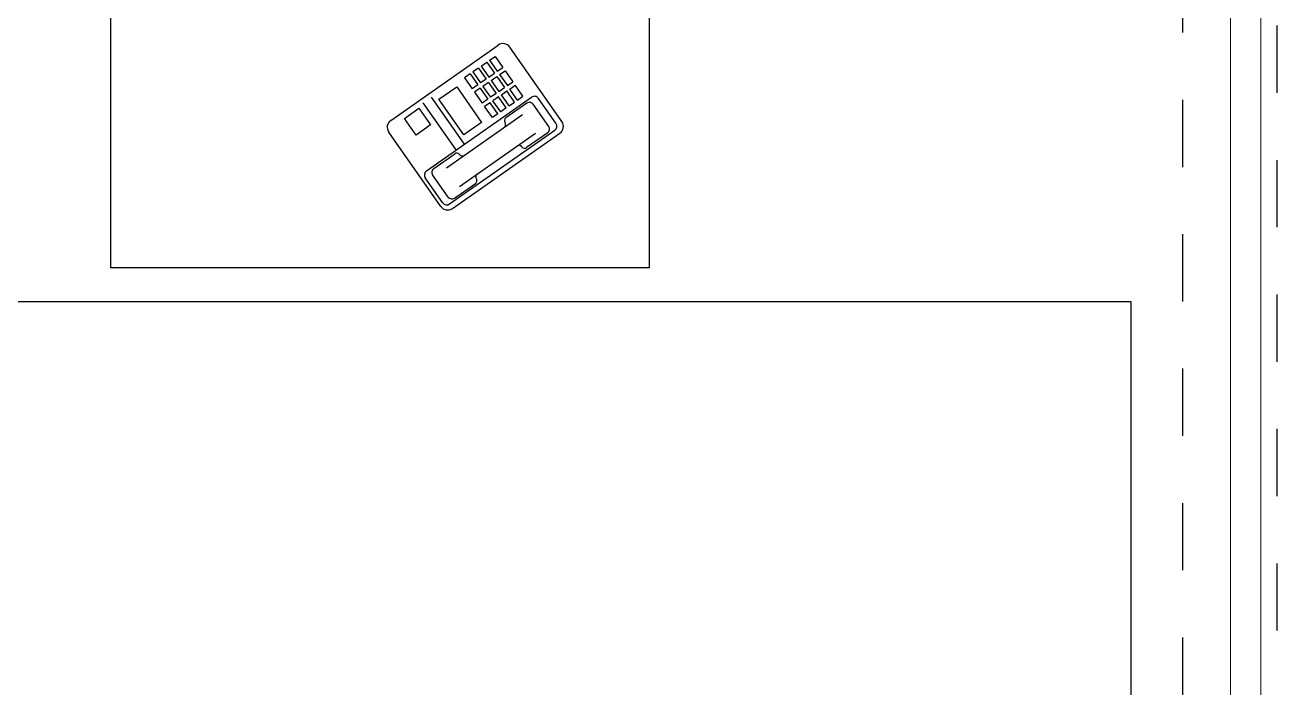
# Model space of a CAD drawing. Header units: metres. Extents: x -598 to 357, y -242 to 574.
# Drawn here: x -294.046 to -292.183, y 284.505 to 285.491 of the extents above; entities that cross this region are included whole.
import ezdxf

# ---------------------------------------------------------------- set-up
doc = ezdxf.new("R2010")
doc.units = ezdxf.units.M
doc.linetypes.add('xref_Nivel TIPICO$0$HIDDEN2', pattern=[0.1875, 0.125, -0.0625])
for name, color, linetype in [('APTOS_SPZ_MCH_N2 MUNI$0$Muebles', 1, 'Continuous'), ('xref_Nivel PB$0$M-muebles', 1, 'Continuous'), ('xref_Nivel TIPICO$0$D-dintel mamposteria', 1, 'Continuous')]:
    doc.layers.add(name, color=color, linetype=linetype)
doc.layers.add('Muro Mamspoteria', color=5, linetype='Continuous', lineweight=9)
doc.layers.add('xref_Nivel TIPICO$0$P-puerta', color=1, linetype='Continuous', lineweight=18)

# ---------------------------------------------------------------- blocks, each defined once
blk = doc.blocks.new('xref_Nivel PB$0$xref_Nivel PB$0$XREF-NIVEL 3$0$2222')
at = {"layer": 'xref_Nivel PB$0$M-muebles', "linetype": 'Continuous'}
for p, q in [((-2032.6503, -1967.7944), (-2031.3282, -1967.7944)), ((-2032.6503, -1968.5949), (-2032.6503, -1967.7944)), ((-2032.5589, -1968.2851), (-2032.4483, -1968.2077)), ((-2032.4309, -1968.2107), (-2032.319, -1968.3705)), ((-2032.4529, -1968.2484), (-2032.4281, -1968.231)), ((-2032.4281, -1968.231), (-2032.413, -1968.2525)), ((-2032.4378, -1968.2699), (-2032.4529, -1968.2484)), ((-2032.5533, -1968.2879), (-2032.5164, -1968.2621)), ((-2032.506, -1968.2639), (-2032.3965, -1968.4202)), ((-2032.475, -1968.3082), (-2032.4048, -1968.259)), ((-2032.413, -1968.2525), (-2032.4378, -1968.2699)), ((-2032.545, -1968.2962), (-2032.5119, -1968.2729)), ((-2032.5024, -1968.2746), (-2032.4805, -1968.3059)), ((-2032.4664, -1968.3204), (-2032.3962, -1968.2713)), ((-2032.4524, -1968.3195), (-2032.3995, -1968.2824)), ((-2032.3995, -1968.2824), (-2032.381, -1968.3089)), ((-2032.5619, -1968.3025), (-2032.4501, -1968.4623)), ((-2032.5551, -1968.2983), (-2032.4456, -1968.4546)), ((-2032.5467, -1968.3056), (-2032.5247, -1968.3369)), ((-2032.5016, -1968.2935), (-2032.4224, -1968.4065)), ((-2032.5292, -1968.3128), (-2032.45, -1968.4259)), ((-2032.4817, -1968.3129), (-2032.4818, -1968.313)), ((-2032.4339, -1968.3459), (-2032.4524, -1968.3195)), ((-2032.381, -1968.3089), (-2032.4339, -1968.3459)), ((-2032.3676, -1968.3204), (-2032.3839, -1968.3319)), ((-2032.3618, -1968.3286), (-2032.3676, -1968.3204)), ((-2032.5178, -1968.3381), (-2032.5177, -1968.338)), ((-2032.389, -1968.3354), (-2032.4053, -1968.3469)), ((-2032.3832, -1968.3436), (-2032.3996, -1968.3551)), ((-2032.3832, -1968.3436), (-2032.389, -1968.3354)), ((-2032.3782, -1968.3401), (-2032.3839, -1968.3319)), ((-2032.3618, -1968.3286), (-2032.3782, -1968.3401)), ((-2032.3589, -1968.3328), (-2032.3752, -1968.3443)), ((-2032.3695, -1968.3525), (-2032.3752, -1968.3443)), ((-2032.3531, -1968.341), (-2032.3695, -1968.3525)), ((-2032.3502, -1968.3453), (-2032.3665, -1968.3567)), ((-2032.3531, -1968.341), (-2032.3589, -1968.3328)), ((-2032.3502, -1968.3453), (-2032.3444, -1968.3534)), ((-2032.4268, -1968.3619), (-2032.4104, -1968.3504)), ((-2032.421, -1968.3701), (-2032.4268, -1968.3619)), ((-2032.421, -1968.3701), (-2032.4046, -1968.3586)), ((-2032.4181, -1968.3743), (-2032.4017, -1968.3628)), ((-2032.4046, -1968.3586), (-2032.4104, -1968.3504)), ((-2032.3996, -1968.3551), (-2032.4053, -1968.3469)), ((-2032.3959, -1968.371), (-2032.4017, -1968.3628)), ((-2032.3803, -1968.3478), (-2032.3966, -1968.3593)), ((-2032.3909, -1968.3675), (-2032.3966, -1968.3593)), ((-2032.3745, -1968.356), (-2032.3909, -1968.3675)), ((-2032.3716, -1968.3603), (-2032.3879, -1968.3717)), ((-2032.3745, -1968.356), (-2032.3803, -1968.3478)), ((-2032.3716, -1968.3603), (-2032.3658, -1968.3684)), ((-2032.3665, -1968.3567), (-2032.3608, -1968.3649)), ((-2032.3444, -1968.3534), (-2032.3608, -1968.3649)), ((-2032.3415, -1968.3577), (-2032.3578, -1968.3692)), ((-2032.3415, -1968.3577), (-2032.3357, -1968.3659)), ((-2032.4342, -1968.3807), (-2032.4343, -1968.3808)), ((-2032.4053, -1968.4133), (-2032.4273, -1968.3819)), ((-2032.4123, -1968.3825), (-2032.4181, -1968.3743)), ((-2032.4123, -1968.3825), (-2032.3959, -1968.371)), ((-2032.4094, -1968.3867), (-2032.393, -1968.3753)), ((-2032.393, -1968.3753), (-2032.3872, -1968.3834)), ((-2032.3879, -1968.3717), (-2032.3822, -1968.3799)), ((-2032.3658, -1968.3684), (-2032.3822, -1968.3799)), ((-2032.3629, -1968.3727), (-2032.3792, -1968.3842)), ((-2032.3571, -1968.3809), (-2032.3735, -1968.3923)), ((-2032.3629, -1968.3727), (-2032.3571, -1968.3809)), ((-2032.3578, -1968.3692), (-2032.3521, -1968.3773)), ((-2032.3357, -1968.3659), (-2032.3521, -1968.3773)), ((-2032.4326, -1968.4653), (-2032.3221, -1968.3879)), ((-2032.4094, -1968.3867), (-2032.4036, -1968.3949)), ((-2032.4036, -1968.3949), (-2032.3872, -1968.3834)), ((-2032.4007, -1968.3991), (-2032.3843, -1968.3877)), ((-2032.4007, -1968.3991), (-2032.3949, -1968.4073)), ((-2032.3949, -1968.4073), (-2032.3785, -1968.3959)), ((-2032.3843, -1968.3877), (-2032.3785, -1968.3959)), ((-2032.3792, -1968.3842), (-2032.3735, -1968.3923)), ((-2032.4495, -1968.4442), (-2032.4715, -1968.4129)), ((-2032.4703, -1968.4059), (-2032.4701, -1968.4059)), ((-2032.4401, -1968.4459), (-2032.407, -1968.4227)), ((-2032.4352, -1968.4565), (-2032.3983, -1968.4307)), ((-2031.3282, -1968.5949), (-2032.6503, -1968.5949))]:
    blk.add_line(p, q, dxfattribs=at)
for centre, radius, start, end in [((-2032.4411, -1968.2179), 0.0125, 35.0102, 125.0102), ((-2032.5121, -1968.2682), 0.0075, 35.0102, 125.0102), ((-2032.5517, -1968.2954), 0.0125, 125.0102, 215.0102), ((-2032.549, -1968.294), 0.0075, 125.0102, 215.0102), ((-2032.508, -1968.2785), 0.00675, 35.0102, 125.0102), ((-2032.5411, -1968.3017), 0.00675, 125.0102, 215.0102), ((-2032.4846, -1968.3088), 0.005, 305.0102, 35.0102), ((-2032.479, -1968.317), 0.005, 125.0102, 215.0102), ((-2032.5206, -1968.334), 0.005, 215.0102, 305.0102), ((-2032.5148, -1968.3421), 0.005, 35.0102, 125.0102), ((-2032.4372, -1968.3767), 0.005, 215.0102, 305.0102), ((-2032.4313, -1968.3848), 0.005, 35.0102, 125.0102), ((-2032.3292, -1968.3776), 0.0125, 305.0102, 35.0102), ((-2032.473, -1968.4018), 0.005, 305.0102, 35.0102), ((-2032.4674, -1968.41), 0.005, 125.0102, 215.0102), ((-2032.4108, -1968.4171), 0.00675, 305.0102, 35.0102), ((-2032.4026, -1968.4245), 0.0075, 305.0102, 35.0102), ((-2032.444, -1968.4404), 0.00675, 215.0102, 305.0102), ((-2032.4395, -1968.4503), 0.0075, 215.0102, 305.0102), ((-2032.4398, -1968.4551), 0.0125, 215.0102, 305.0102)]:
    blk.add_arc(centre, radius, start, end, dxfattribs=at)
blk = doc.blocks.new('*U403')
at = {"layer": 'xref_Nivel TIPICO$0$D-dintel mamposteria', "linetype": 'xref_Nivel TIPICO$0$HIDDEN2', "ltscale": 0.5}
blk.add_lwpolyline([(0.14, 0), (0, 0), (0, 3.2103), (0.14, 3.2103)], close=True, dxfattribs=at)

msp = doc.modelspace()

# ---------------------------------------------------------------- linework, layer by layer
at = {"layer": 'APTOS_SPZ_MCH_N2 MUNI$0$Muebles'}
msp.add_lwpolyline([(-295.4523, 285.0796), (-292.4006, 285.0796), (-292.4006, 284.4796), (-295.4523, 284.4796), (-295.4523, 285.0796)], dxfattribs=at)
at = {"layer": 'xref_Nivel TIPICO$0$P-puerta'}
msp.add_lwpolyline([(-292.2526, 286.1598), (-292.2076, 286.1598), (-292.2076, 284.4796), (-292.2526, 284.4796), (-292.2526, 287.69)], dxfattribs=at)

# ---------------------------------------------------------------- block references
at = {"layer": 'Muro Mamspoteria', "lineweight": 0, "rotation": 180}
msp.add_blockref('*U403', (-292.1834, 287.69), dxfattribs=at)
at = {"layer": 'xref_Nivel PB$0$M-muebles', "color": 8, "rotation": 90.00000000000001}
msp.add_blockref('xref_Nivel PB$0$xref_Nivel PB$0$XREF-NIVEL 3$0$2222', (-2261.7125, 2317.78), dxfattribs=at)

doc.saveas('drawing.dxf')
